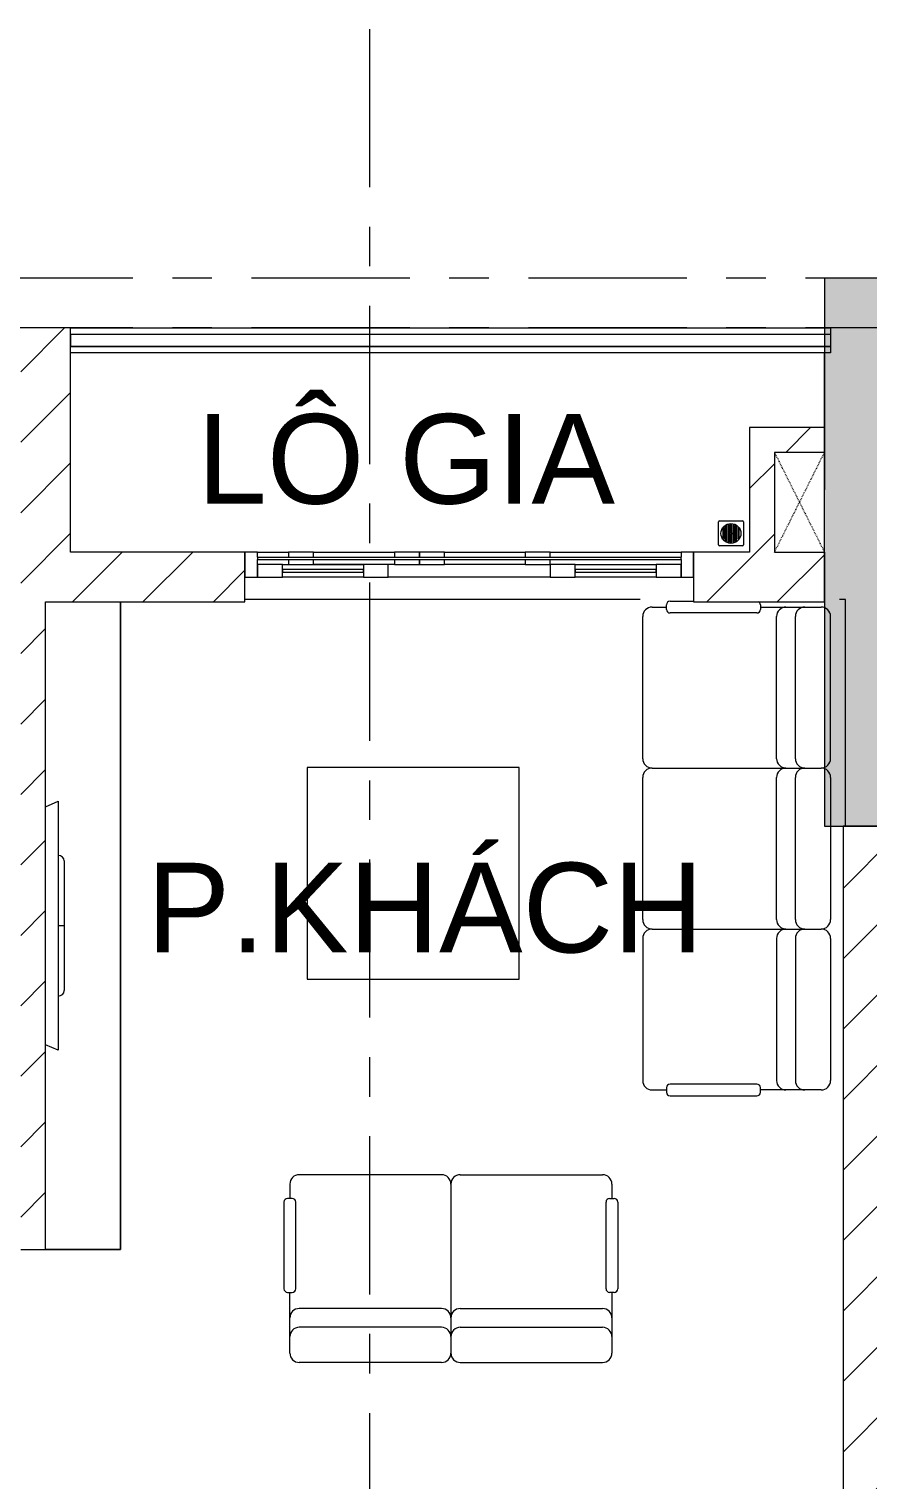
# Model space of a CAD drawing. Header units: millimetres. Extents: x -20144 to 117103, y -11426 to 48263.
# Drawn here: x -1866 to 1501, y 37775 to 43600 of the extents above; entities that cross this region are included whole.
import ezdxf

# ---------------------------------------------------------------- set-up
doc = ezdxf.new("R2010")
doc.units = ezdxf.units.MM
for name, pattern in [('Dash', [6.35, 3.175, -3.175]), ('Dash_2_', [6.35, 3.175, -3.175]), ('Grid Line', [22.225, 12.7, -3.175, 3.175, -3.175])]:
    doc.linetypes.add(name, pattern=pattern)
for name, color, linetype, lineweight in [('A-DETL-GENF', 31, 'Continuous', 5), ('A-DETL-GENF-HDLN', 161, 'Dash_2_', 5), ('CHU', 181, 'Continuous', 5), ('CUA', 31, 'Continuous', 9), ('HATCH-TUONG', 152, 'Continuous', 9), ('NET CAT', 3, 'Continuous', 5), ('NET THAY 1', 41, 'Continuous', 5), ('NET-CAT', 3, 'Continuous', 9), ('NET-THAY', 2, 'Continuous', 15), ('THIET BI', 44, 'Continuous', 5), ('THIET-BI', 44, 'Continuous', 5), ('TRUC', 225, 'Continuous', 5)]:
    doc.layers.add(name, color=color, linetype=linetype, lineweight=lineweight)
doc.styles.add('Arial_4', font='arial.ttf', dxfattribs={"height": 360})
pattern_1 = [(45, (0, 0), (-141.4214, 141.4214), [])]

# ---------------------------------------------------------------- blocks, each defined once
blk = doc.blocks.new('ALC1807-ASCENT PLAZA-KET CAU 1_rvt-1-MẶT BẰNG TẦNG 5 ĐẾN TẦNG 22')
at = {"layer": 'NET CAT'}
blk.add_hatch(color=7, dxfattribs=at).paths.add_polyline_path([(1354.1, 40399.9), (1675.5, 40399.9), (1675.5, 42599.9), (1325.5, 42599.9), (1325.5, 40399.9)], flags=0)
at = {"layer": 'NET CAT', "color": 90, "lineweight": 13}
for p, q in [((1675.5, 42599.9), (1325.5, 42599.9)), ((1325.5, 42599.9), (1325.5, 41749.9)), ((1325.5, 41499.9), (1325.5, 40399.9)), ((1325.5, 40399.9), (1675.5, 40399.9))]:
    blk.add_line(p, q, dxfattribs=at)
blk = doc.blocks.new('X-PHEU - X-PHEU-5809-MẶT BẰNG TẦNG 5 ĐẾN TẦNG 22')
at = {"layer": 'THIET-BI', "lineweight": 9}
for p, q in [((25, 29), (25, 121)), ((29, 125), (121, 125)), ((125, 121), (125, 29)), ((42.5, 90.5), (42.5, 59.5)), ((47.5, 51.8), (47.5, 98.2)), ((52.5, 103.1), (52.5, 46.9)), ((57.5, 43.5), (57.5, 106.5)), ((62.5, 108.8), (62.5, 41.2)), ((67.5, 39.8), (67.5, 110.2)), ((72.5, 110.9), (72.5, 78.1)), ((72.5, 71.9), (72.5, 39.1)), ((77.5, 78.1), (77.5, 110.9)), ((77.5, 39.1), (77.5, 71.9)), ((82.5, 110.2), (82.5, 39.8)), ((87.5, 41.2), (87.5, 108.8)), ((92.5, 106.5), (92.5, 43.5)), ((97.5, 46.9), (97.5, 103.1)), ((102.5, 98.2), (102.5, 51.8)), ((107.5, 59.5), (107.5, 90.5)), ((121, 25), (29, 25))]:
    blk.add_line(p, q, dxfattribs=at)
blk.add_circle((75, 75), 40, dxfattribs=at)
for centre, radius, start, end in [((29, 121), 4, 90, 180), ((121, 121), 4, 0, 90), ((75, 75), 36, 139.80824, 154.52563), ((75, 75), 36, 205.47437, 220.19176), ((75, 75), 36, 119.0853, 128.68219), ((75, 75), 36, 102.0247, 110.31751), ((75, 75), 4, 128.68219, 231.31781), ((75, 75), 36, 90, 93.98208), ((75, 75), 36, 86.01792, 90), ((75, 75), 4, 308.68219, 51.31781), ((75, 75), 36, 69.68249, 77.9753), ((75, 75), 36, 51.31781, 60.9147), ((75, 75), 36, 25.47437, 40.19176), ((75, 75), 36, 319.80824, 334.52563), ((29, 29), 4, 180, 270), ((75, 75), 36, 231.31781, 240.9147), ((75, 75), 36, 249.68249, 257.9753), ((75, 75), 36, 266.01792, 270), ((75, 75), 36, 270, 273.98208), ((75, 75), 36, 282.0247, 290.31751), ((75, 75), 36, 299.0853, 308.68219), ((121, 29), 4, 270, 360)]:
    blk.add_arc(centre, radius, start, end, dxfattribs=at)
blk = doc.blocks.new('CUA LO GIA - CUA LO GIA 2-194949-MẶT BẰNG TẦNG 5 ĐẾN TẦNG 22')
at = {"layer": 'CUA'}
for p, q in [((-850, 100), (-900, 100)), ((-900, 100), (-900, 0)), ((-850, 80), (-850, 100)), ((-850, 100), (-725, 100)), ((-850, 80), (850, 80)), ((-850, 80), (-850, 70)), ((-850, 0), (-850, 70)), ((-850, 70), (850, 70)), ((-625, 100), (-725, 100)), ((-725, 100), (-725, 80)), ((-725, 70), (-725, 50)), ((-625, 80), (-625, 100)), ((-625, 100), (-300, 100)), ((-625, 50), (-625, 70)), ((-200, 100), (-300, 100)), ((-300, 100), (-300, 80)), ((-300, 70), (-300, 50)), ((-100, 100), (-200, 100)), ((-200, 100), (-200, 80)), ((-200, 80), (-200, 100)), ((-200, 70), (-200, 50)), ((-200, 50), (-200, 70)), ((-100, 80), (-100, 100)), ((-100, 100), (225, 100)), ((-100, 50), (-100, 70)), ((325, 100), (225, 100)), ((225, 100), (225, 80)), ((225, 70), (225, 50)), ((325, 100), (850, 100)), ((325, 80), (325, 100)), ((325, 50), (325, 70)), ((900, 100), (850, 100)), ((850, 100), (850, 80)), ((850, 70), (850, 80)), ((850, 70), (850, 0)), ((900, 0), (900, 100)), ((-900, 0), (-850, 0)), ((-750, 50), (-850, 50)), ((-850, 50), (-850, 0)), ((-850, 0), (-750, 0)), ((-750, 0), (-750, 50)), ((-750, 50), (-725, 50)), ((-425, 30), (-750, 30)), ((-750, 30), (-750, 20)), ((-750, 20), (-425, 20)), ((-425, 0), (-750, 0)), ((-725, 50), (-625, 50)), ((-425, 50), (-625, 50)), ((-625, 50), (-425, 50)), ((-325, 50), (-425, 50)), ((-425, 50), (-425, 0)), ((-425, 20), (-425, 30)), ((-425, 0), (-325, 0)), ((-300, 50), (-325, 50)), ((-325, 0), (-325, 50)), ((325, 0), (-325, 0)), ((-300, 50), (-200, 50)), ((-200, 50), (-100, 50)), ((225, 50), (-100, 50)), ((225, 50), (325, 50)), ((425, 50), (325, 50)), ((325, 50), (325, 0)), ((325, 0), (425, 0)), ((425, 0), (425, 50)), ((425, 50), (750, 50)), ((750, 30), (425, 30)), ((425, 30), (425, 20)), ((425, 20), (750, 20)), ((750, 0), (425, 0)), ((850, 50), (750, 50)), ((750, 50), (750, 0)), ((750, 20), (750, 30)), ((750, 0), (850, 0)), ((850, 0), (850, 50)), ((850, 0), (900, 0))]:
    blk.add_line(p, q, dxfattribs=at)
blk = doc.blocks.new('X-SOFA - X-SOFA-194954-MẶT BẰNG TẦNG 5 ĐẾN TẦNG 22')
at = {"layer": 'THIET BI', "lineweight": 9}
for p, q in [((-644.3, 992.8), (-550, 992.8)), ((-716.2, 969.2), (-658.4, 969.2)), ((-658.4, 959.8), (-658.4, 978.7)), ((-295.7, 945.7), (-644.3, 945.7)), ((-281.5, 978.7), (-281.5, 959.8)), ((-281.5, 969.2), (-103.7, 969.2)), ((-103.7, 969.2), (-37.7, 969.2)), ((-753.8, 360.8), (-753.8, 931.5)), ((-216.7, 360.8), (-216.7, 931.5)), ((-141.3, 360.8), (-141.3, 931.5)), ((0, 360.8), (0, 931.5)), ((-1250, 325), (-2100, 325)), ((-2100, 325), (-2100, -525)), ((-2100, 325), (-2100, -525)), ((-1250, 325), (-2100, 325)), ((-1250, -525), (-1250, 325)), ((-1250, -525), (-1250, 325)), ((-716.2, 323.1), (-103.7, 323.1)), ((-103.7, 323.1), (-37.7, 323.1)), ((-753.8, -285.4), (-753.8, 285.4)), ((-216.7, -285.4), (-216.7, 285.4)), ((-141.3, -285.4), (-141.3, 285.4)), ((0, 285.4), (0, -285.4)), ((-716.2, -323.1), (-37.7, -323.1)), ((-753.8, -360.8), (-753.8, -931.5)), ((-216.7, -360.8), (-216.7, -931.5)), ((-141.3, -360.8), (-141.3, -931.5)), ((0, -360.8), (0, -931.5)), ((-2100, -525), (-1250, -525)), ((-2100, -525), (-1250, -525)), ((-716.2, -969.2), (-658.4, -969.2)), ((-658.4, -959.8), (-658.4, -978.7)), ((-295.7, -945.7), (-644.3, -945.7)), ((-281.5, -978.7), (-281.5, -959.8)), ((-103.7, -969.2), (-281.5, -969.2)), ((-37.7, -969.2), (-103.7, -969.2)), ((-644.3, -992.8), (-295.7, -992.8))]:
    blk.add_line(p, q, dxfattribs=at)
for centre, radius, start, end in [((-644.3, 978.7), 14.1, 90, 180), ((-295.7, 978.7), 14.1, 0, 59.69014), ((-716.2, 931.5), 37.7, 90, 180), ((-644.3, 959.8), 14.1, 180, 270), ((-295.7, 959.8), 14.1, 270, 0), ((-179, 931.5), 37.7, 90, 180), ((-103.7, 931.5), 37.7, 90, 180), ((-37.7, 931.5), 37.7, 360, 90), ((-716.2, 360.8), 37.7, 180, 270), ((-179, 360.8), 37.7, 180, 270), ((-103.7, 360.8), 37.7, 180, 270), ((-37.7, 360.8), 37.7, 270, 0), ((-716.2, 285.4), 37.7, 90, 180), ((-179, 285.4), 37.7, 90, 180), ((-103.7, 285.4), 37.7, 90, 180), ((-37.7, 285.4), 37.7, 360, 90), ((-716.2, -285.4), 37.7, 180, 270), ((-179, -285.4), 37.7, 180, 270), ((-103.7, -285.4), 37.7, 180, 270), ((-37.7, -285.4), 37.7, 270, 0), ((-716.2, -360.8), 37.7, 90, 180), ((-179, -360.8), 37.7, 90, 180), ((-103.7, -360.8), 37.7, 90, 180), ((-37.7, -360.8), 37.7, 360, 90), ((-716.2, -931.5), 37.7, 180, 270), ((-179, -931.5), 37.7, 180, 270), ((-103.7, -931.5), 37.7, 180, 270), ((-37.7, -931.5), 37.7, 270, 0), ((-644.3, -959.8), 14.1, 90, 180), ((-644.3, -978.7), 14.1, 180, 270), ((-295.7, -959.8), 14.1, 360, 90), ((-295.7, -978.7), 14.1, 270, 0)]:
    blk.add_arc(centre, radius, start, end, dxfattribs=at)
blk = doc.blocks.new('X-TV - X-TV 3-194956-MẶT BẰNG TẦNG 5 ĐẾN TẦNG 22')
at = {"layer": 'THIET BI', "lineweight": 9}
for p, q in [((2600.1, 325), (0.1, 325)), ((0.1, 325), (2600.1, 325)), ((2600.1, 25), (2600.1, 325)), ((2600.1, 325), (2600.1, 25)), ((800, 75), (1800, 75)), ((822.5, 25), (800, 75)), ((1040, 100), (1560, 100)), ((1300, 100), (1300, 75)), ((1800, 75), (1777.5, 25))]:
    blk.add_line(p, q, dxfattribs=at)
for centre, start_param, end_param in [((1040, 75), 0, 1.570796), ((1560, 75), 4.712389, 6.283185)]:
    blk.add_ellipse(centre, major_axis=(0, 25), ratio=0.9, start_param=start_param, end_param=end_param, dxfattribs=at)
blk = doc.blocks.new('X-SOFA - X-SOFA-195009-MẶT BẰNG TẦNG 5 ĐẾN TẦNG 22')
at = {"layer": 'THIET BI', "lineweight": 9}
for p, q in [((-716.2, 646.2), (-658.4, 646.2)), ((-658.4, 636.7), (-658.4, 655.6)), ((-644.3, 669.7), (-295.7, 669.7)), ((-281.5, 655.6), (-281.5, 636.7)), ((-281.5, 646.2), (-103.7, 646.2)), ((-103.7, 646.2), (-37.7, 646.2)), ((-753.8, 37.7), (-753.8, 608.5)), ((-295.7, 622.6), (-644.3, 622.6)), ((-216.7, 37.7), (-216.7, 608.5)), ((-141.3, 37.7), (-141.3, 608.5)), ((0, 37.7), (0, 608.5)), ((-716.2, 0), (-103.7, 0)), ((-103.7, 0), (-37.7, 0)), ((-753.8, -37.7), (-753.8, -608.5)), ((-216.7, -37.7), (-216.7, -608.5)), ((-141.3, -37.7), (-141.3, -608.5)), ((0, -37.7), (0, -608.5)), ((-658.4, -636.7), (-658.4, -655.6)), ((-295.7, -622.6), (-644.3, -622.6)), ((-281.5, -655.6), (-281.5, -636.7)), ((-716.2, -646.2), (-658.4, -646.2)), ((-644.3, -669.7), (-295.7, -669.7)), ((-103.7, -646.2), (-281.5, -646.2)), ((-37.7, -646.2), (-103.7, -646.2))]:
    blk.add_line(p, q, dxfattribs=at)
for centre, radius, start, end in [((-716.2, 608.5), 37.7, 90, 180), ((-644.3, 655.6), 14.1, 90, 180), ((-295.7, 655.6), 14.1, 0, 90), ((-179, 608.5), 37.7, 90, 180), ((-103.7, 608.5), 37.7, 90, 180), ((-37.7, 608.5), 37.7, 360, 90), ((-644.3, 636.7), 14.1, 180, 270), ((-295.7, 636.7), 14.1, 270, 0), ((-716.2, 37.7), 37.7, 180, 270), ((-179, 37.7), 37.7, 180, 270), ((-103.7, 37.7), 37.7, 180, 270), ((-37.7, 37.7), 37.7, 270, 0), ((-716.2, -37.7), 37.7, 90, 180), ((-179, -37.7), 37.7, 90, 180), ((-103.7, -37.7), 37.7, 90, 180), ((-37.7, -37.7), 37.7, 360, 90), ((-716.2, -608.5), 37.7, 180, 270), ((-644.3, -636.7), 14.1, 90, 180), ((-295.7, -636.7), 14.1, 360, 90), ((-179, -608.5), 37.7, 180, 270), ((-103.7, -608.5), 37.7, 180, 270), ((-37.7, -608.5), 37.7, 270, 0), ((-644.3, -655.6), 14.1, 180, 270), ((-295.7, -655.6), 14.1, 270, 0)]:
    blk.add_arc(centre, radius, start, end, dxfattribs=at)
blk = doc.blocks.new('Top Rail Type - Top Rail_Internal_-224935-MẶT BẰNG TẦNG 5 ĐẾN TẦNG 22')
at = {"layer": 'NET THAY 1', "lineweight": 9}
for p, q in [((-1699.5, 42324.9), (-1699.5, 42374.9)), ((-1699.5, 42374.9), (1350.5, 42374.9)), ((1350.5, 42374.9), (1350.5, 42324.9)), ((1350.5, 42324.9), (-1699.5, 42324.9))]:
    blk.add_line(p, q, dxfattribs=at)
blk = doc.blocks.new('Top Rail Type - Top Rail_Internal_-V24-MẶT BẰNG TẦNG 5 ĐẾN TẦNG 22')
at = {"layer": 'NET THAY 1', "lineweight": 9}
for p, q in [((-1699.5, 42374.9), (-1699.5, 42324.9)), ((-1699.5, 42374.9), (1350.5, 42374.9)), ((1350.5, 42374.9), (1350.5, 42324.9)), ((-1699.5, 42324.9), (1350.5, 42324.9))]:
    blk.add_line(p, q, dxfattribs=at)
blk = doc.blocks.new('Family1 - Family1-225513-MẶT BẰNG TẦNG 5 ĐẾN TẦNG 22')
at = {"layer": 'A-DETL-GENF', "lineweight": 9}
for p, q in [((200, 400), (0, 400)), ((0, 400), (0, 0)), ((200, 0), (200, 400)), ((0, 0), (200, 0))]:
    blk.add_line(p, q, dxfattribs=at)
at = {"layer": 'A-DETL-GENF-HDLN', "linetype": 'Dash', "lineweight": 9}
for p, q in [((0, 400), (200, 0.8)), ((0, 0), (200, 399.2))]:
    blk.add_line(p, q, dxfattribs=at)

msp = doc.modelspace()

# ---------------------------------------------------------------- hatches: boundary and pattern name
at = {"layer": 'HATCH-TUONG'}
h = msp.add_hatch(dxfattribs=at)
h.set_pattern_fill('FP_2', color=256, style=0, pattern_type=2)
h.set_pattern_definition(pattern_1)
h.paths.add_polyline_path([(-1699.5, 41299.9), (-1699.5, 42399.9), (-1899.5, 42399.9), (-1899.5, 41299.9), (-1799.5, 41299.9)], flags=0)
h = msp.add_hatch(dxfattribs=at)
h.set_pattern_fill('FP_2', color=256, style=0, pattern_type=2)
h.set_pattern_definition(pattern_1)
h.paths.add_polyline_path([(1325.5, 41899.9), (1325.5, 41999.9), (1025.5, 41999.9), (1025.5, 41899.9), (1272.4, 41899.9)], flags=0)
h = msp.add_hatch(dxfattribs=at)
h.set_pattern_fill('FP_2', color=256, style=0, pattern_type=2)
h.set_pattern_definition(pattern_1)
h.paths.add_polyline_path([(1125.5, 41499.9), (1125.5, 41899.9), (1025.5, 41899.9), (1025.5, 41499.9)], flags=0)
h = msp.add_hatch(dxfattribs=at)
h.set_pattern_fill('FP_2', color=256, style=0, pattern_type=2)
h.set_pattern_definition(pattern_1)
h.paths.add_polyline_path([(-1699.5, 41299.9), (-999.5, 41299.9), (-999.5, 41499.9), (-1699.5, 41499.9)], flags=0)
h.paths.add_polyline_path([(1025.5, 41299.9), (1025.5, 41499.9), (800.5, 41499.9), (800.5, 41299.9), (831.1, 41299.9)], flags=0)
h = msp.add_hatch(dxfattribs=at)
h.set_pattern_fill('FP_2', color=256, style=0, pattern_type=2)
h.set_pattern_definition(pattern_1)
h.paths.add_polyline_path([(1325.5, 41299.9), (1325.5, 41499.9), (1025.5, 41499.9), (1025.5, 41299.9), (1272.4, 41299.9)], flags=0)
h = msp.add_hatch(dxfattribs=at)
h.set_pattern_fill('FP_2', color=256, style=0, pattern_type=2)
h.set_pattern_definition(pattern_1)
h.paths.add_polyline_path([(-1799.5, 38699.9), (-1799.5, 41299.9), (-1899.5, 41299.9), (-1899.5, 38699.9)], flags=0)
h = msp.add_hatch(dxfattribs=at)
h.set_pattern_fill('FP_2', color=256, style=0, pattern_type=2)
h.set_pattern_definition(pattern_1)
h.paths.add_polyline_path([(1400.5, 35499.9), (1600.5, 35499.9), (1600.5, 40399.9), (1400.5, 40399.9), (1400.5, 35824.1)], flags=0)

# ---------------------------------------------------------------- linework, layer by layer
at = {"layer": 'NET-CAT'}
for p, q in [((-1699.5, 42399.9), (-1899.5, 42399.9)), ((-1699.5, 41499.9), (-1699.5, 42399.9)), ((1325.5, 41999.9), (1025.5, 41999.9)), ((1025.5, 41999.9), (1025.5, 41899.9)), ((1325.5, 41899.9), (1325.5, 41999.9)), ((1025.5, 41899.9), (1025.5, 41499.9)), ((-999.5, 41499.9), (-1699.5, 41499.9)), ((-999.5, 41299.9), (-999.5, 41499.9)), ((1025.5, 41499.9), (800.5, 41499.9)), ((800.5, 41499.9), (800.5, 41299.9)), ((1325.5, 41299.9), (1325.5, 41499.9)), ((-1799.5, 41299.9), (-1699.5, 41299.9)), ((-1799.5, 38699.9), (-1799.5, 41299.9)), ((-1699.5, 41299.9), (-999.5, 41299.9)), ((800.5, 41299.9), (1025.5, 41299.9)), ((1025.5, 41299.9), (1325.5, 41299.9)), ((1600.5, 40399.9), (1400.5, 40399.9)), ((1400.5, 40399.9), (1400.5, 35499.9)), ((-1899.5, 38699.9), (-1799.5, 38699.9))]:
    msp.add_line(p, q, dxfattribs=at)
at = {"layer": 'NET-THAY', "lineweight": 9}
for p, q in [((-1699.5, 42399.9), (1350.5, 42399.9)), ((1350.5, 42399.9), (1350.5, 42374.9)), ((1350.5, 42299.9), (-1699.5, 42299.9)), ((1325.5, 41999.9), (1325.5, 42299.9)), ((1350.5, 42324.9), (1350.5, 42299.9)), ((585.7, 41309.9), (-999.5, 41309.9)), ((1410.5, 41309.9), (1385.7, 41309.9)), ((1410.5, 40399.9), (1410.5, 41309.9))]:
    msp.add_line(p, q, dxfattribs=at)
at = {"layer": 'TRUC', "linetype": 'Grid Line', "ltscale": 50}
for p, q in [((-499.5, 43599.9), (-499.5, -4500.1)), ((43000.5, 42599.9), (-11036.3, 42599.9)), ((43000.5, 42399.9), (-14407, 42399.9))]:
    msp.add_line(p, q, dxfattribs=at)

# ---------------------------------------------------------------- block references
at = {"lineweight": 5}
msp.add_blockref('ALC1807-ASCENT PLAZA-KET CAU 1_rvt-1-MẶT BẰNG TẦNG 5 ĐẾN TẦNG 22', (0, 0), dxfattribs=at)
at = {"lineweight": 9}
for name, p in [('Top Rail Type - Top Rail_Internal_-224935-MẶT BẰNG TẦNG 5 ĐẾN TẦNG 22', (0, 0)), ('Top Rail Type - Top Rail_Internal_-V24-MẶT BẰNG TẦNG 5 ĐẾN TẦNG 22', (0, 0)), ('Family1 - Family1-225513-MẶT BẰNG TẦNG 5 ĐẾN TẦNG 22', (1125.5, 41499.9)), ('X-PHEU - X-PHEU-5809-MẶT BẰNG TẦNG 5 ĐẾN TẦNG 22', (875.5, 41499.9)), ('CUA LO GIA - CUA LO GIA 2-194949-MẶT BẰNG TẦNG 5 ĐẾN TẦNG 22', (-99.5, 41399.9)), ('X-SOFA - X-SOFA-194954-MẶT BẰNG TẦNG 5 ĐẾN TẦNG 22', (1350.5, 40309.9))]:
    msp.add_blockref(name, p, dxfattribs=at)
at = {"lineweight": 9, "rotation": 270}
for name, p in [('X-TV - X-TV 3-194956-MẶT BẰNG TẦNG 5 ĐẾN TẦNG 22', (-1824.5, 41300)), ('X-SOFA - X-SOFA-195009-MẶT BẰNG TẦNG 5 ĐẾN TẦNG 22', (-173.3, 38246.6))]:
    msp.add_blockref(name, p, dxfattribs=at)

# ---------------------------------------------------------------- texts
at = {"layer": 'CHU', "color": 7, "lineweight": 30, "char_height": 360, "attachment_point": 3, "line_spacing_factor": 0.936439, "style": 'Arial_4'}
for s, insert, width in [('\\pt2540,5080,7620,10160,12700,15240,17780,20320,22860,25400,27940,30480,33020,35560,38100,40640,43180,45720,48260,50800,53340,55880,58420,60960,63500,66040,68580,71120,73660,76200,78740,81280;LÔ GIA', (485.4, 42054.2), 1924.256), ('\\pt2540,5080,7620,10160,12700,15240,17780,20320,22860,25400,27940,30480,33020,35560,38100,40640,43180,45720,48260,50800,53340,55880,58420,60960,63500,66040,68580,71120,73660,76200,78740,81280;P.KHÁCH', (841, 40252.8), 2217.96)]:
    msp.add_mtext(s, dxfattribs=dict(at, insert=insert, width=width))

doc.saveas('drawing.dxf')
